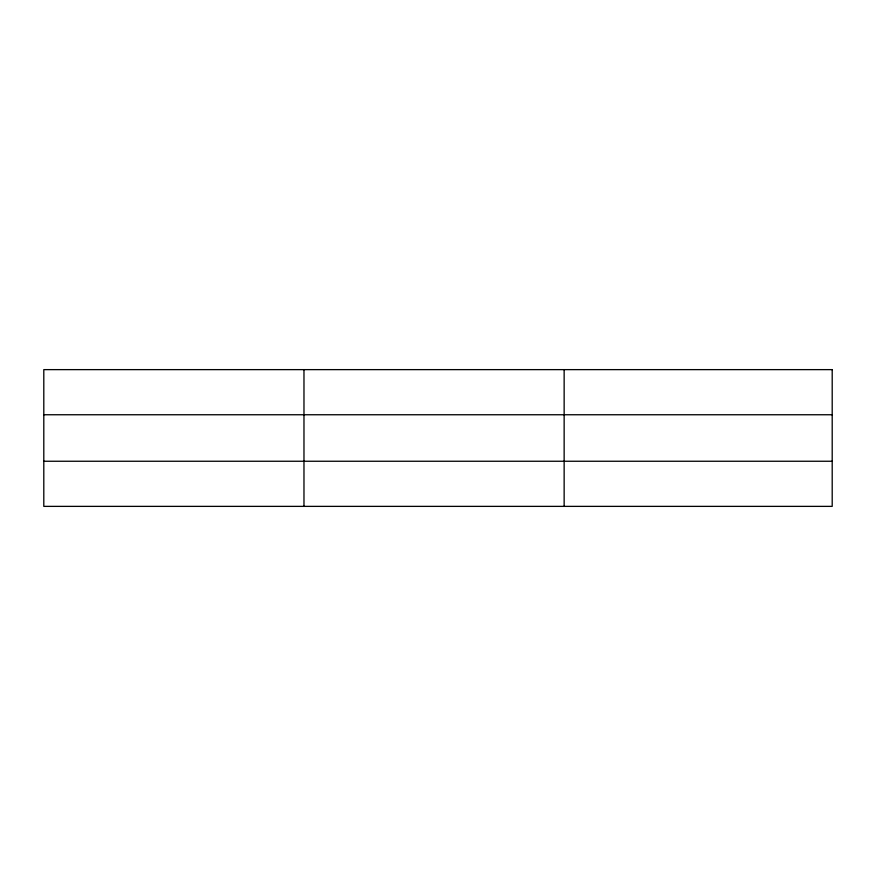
<?xml version="1.0" encoding="UTF-8"?>
<svg xmlns="http://www.w3.org/2000/svg" width="876" height="876" viewBox="0 0 876 876"><rect width="100%" height="100%" fill="white"/><g stroke="black" fill="none" stroke-linecap="round" stroke-linejoin="round"><path stroke-width="1.31" d="M303.972 506.372L303.972 369.628M564.144 506.372L564.144 369.628M43.8 414.753L832.2 414.753M43.8 461.247L832.2 461.247M832.2 369.628L832.2 506.372L43.8 506.372L43.8 369.628L832.2 369.628"/></g></svg>
